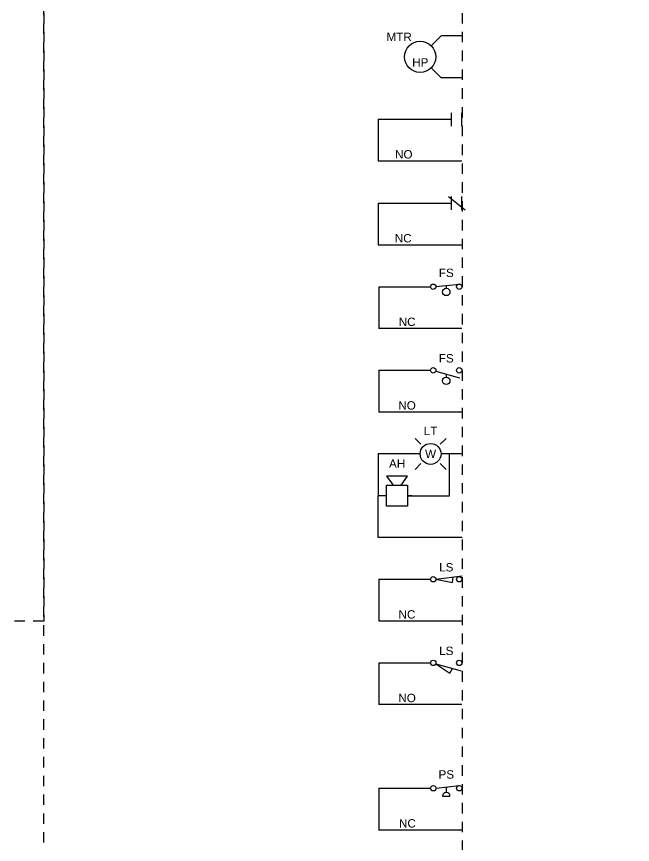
# Model space of a CAD drawing. Header units: inches. Extents: x 0 to 118, y -20 to 20.
# Drawn here: x 72.17 to 79.54, y -1.67 to 8.23 of the extents above; entities that cross this region are included whole.
import ezdxf
from ezdxf.enums import TextEntityAlignment as Align

# ---------------------------------------------------------------- set-up
doc = ezdxf.new("R2010")
doc.units = ezdxf.units.IN
doc.header["$MEASUREMENT"] = 0
doc.linetypes.add('ACAD_ISO02W100', pattern=[15, 12, -3])
doc.linetypes.add('HIDDEN2', pattern=[0.1875, 0.125, -0.0625])
for name, color, linetype in [('BORDER2', 220, 'HIDDEN2'), ('SYMS', 7, 'Continuous'), ('WIRES', 7, 'Continuous')]:
    doc.layers.add(name, color=color, linetype=linetype)
doc.styles.add('INERCONNECT TABLES', font='arial.ttf', dxfattribs={"height": 0.1})
doc.styles.add('WD', font='arial.ttf', dxfattribs={"height": 1})

# ---------------------------------------------------------------- blocks, each defined once
blk = doc.blocks.new('LightHorn_L')
for p, q in [((-0.4899, 0.1149), (-0.5606, 0.1856)), ((-0.2601, 0.1149), (-0.1894, 0.1856)), ((-0.4899, -0.1149), (-0.5606, -0.1856)), ((-0.2601, -0.1149), (-0.1894, -0.1856)), ((-0.9, -0.2657), (-0.8219, -0.3751)), ((-0.65, -0.2657), (-0.9, -0.2657)), ((-0.7281, -0.3751), (-0.65, -0.2657)), ((-0.9, -0.6251), (-0.9, -0.3751)), ((-0.9, -0.3751), (-0.65, -0.3751)), ((-0.65, -0.3751), (-0.65, -0.6251)), ((-0.65, -0.6251), (-0.9, -0.6251))]:
    blk.add_line(p, q)
blk.add_circle((-0.375, 0), 0.125)
at = {"layer": 'WIRES'}
for p, q in [((-1, 0), (-1, -0.5)), ((-0.5, 0), (-1, 0)), ((-0.2, 0), (-0.25, 0)), ((0, 0), (-0.25, 0)), ((-0.15, -0.5), (-0.15, 0)), ((-1, -1), (-1, -0.5001)), ((-0.9, -0.5001), (-1, -0.5001)), ((-0.65, -0.5), (-0.15, -0.5)), ((-0.6, -0.5001), (-0.65, -0.5001)), ((0, -1), (-1, -1))]:
    blk.add_line(p, q, dxfattribs=at)
for tag, height, style, flags, p in [('Tag1', 0.1, 'INERCONNECT TABLES', 8, (-0.375, 0.225)), ('Tag2', 0.1, 'INERCONNECT TABLES', 8, (-0.775, -0.1657)), ('FAMILY', 0.01, 'WD', 9, (0.0208, -0.2391))]:
    blk.add_attdef(tag, text='', height=height, dxfattribs=dict(style=style, flags=flags)).set_placement(p, align=Align.CENTER)
at = {"style": 'INERCONNECT TABLES', "flags": 8}
for tag, p in [('Desc1', (-3.5, 0)), ('Desc2', (-3.5, -0.15)), ('Desc3', (-3.5, -0.3))]:
    blk.add_attdef(tag, text='', height=0.1, dxfattribs=at).set_placement(p, align=Align.MIDDLE_RIGHT)
at = {"style": 'WD', "flags": 9}
for tag, p in [('X4TERM01', (-0.6453, 0.0019)), ('X1TERM02', (-0.2016, 0.0037)), ('X4TERM03', (-0.9957, -0.4931)), ('X1TERM04', (-0.65, -0.5001))]:
    blk.add_attdef(tag, p, '', height=0.0125, dxfattribs=at)
at = {"style": 'INERCONNECT TABLES', "flags": 8}
blk.add_attdef('Color', text='', height=0.1, dxfattribs=at).set_placement((-0.375, 0), align=Align.MIDDLE)
at = {"linetype": 'Continuous', "style": 'INERCONNECT TABLES', "flags": 8}
for tag, p in [('Term1', (-0.15, 0)), ('Term2', (-0.15, -0.5))]:
    blk.add_attdef(tag, text='', height=0.1, dxfattribs=at).set_placement(p, align=Align.TOP_LEFT)
for tag, p in [('Term3', (-1, -0.0065)), ('Term4', (-1, -0.5))]:
    blk.add_attdef(tag, text='', height=0.1, dxfattribs=at).set_placement(p, align=Align.TOP_RIGHT)
at = {"linetype": 'Continuous', "style": 'WD', "flags": 9}
for tag, p in [('MFG', (0.0172, -0.1896)), ('P/N', (0.0172, -0.2051))]:
    blk.add_attdef(tag, text='', height=0.01, dxfattribs=at).set_placement(p, align=Align.MIDDLE)
blk.add_attdef('INST', (-0.0011, -0.2578), '', height=0.01, dxfattribs=at)
blk.add_attdef('LOC', text='', height=0.01, dxfattribs=at).set_placement((0.0181, -0.224), align=Align.CENTER)
blk = doc.blocks.new('LimitSwitch_NO_L')
at = {"linetype": 'Continuous'}
for p, q in [((-0.3123, -0.0103), (-0.1467, -0.1237)), ((-0.3123, -0.0103), (-0.0089, -0.097)), ((-0.1467, -0.1237), (-0.1147, -0.0668))]:
    blk.add_line(p, q, dxfattribs=at)
for centre in [(-0.3428, 0), (-0.0322, 0)]:
    blk.add_circle(centre, 0.0322)
at = {"layer": 'WIRES'}
for p, q in [((-0.995, 0), (-0.995, -0.5)), ((-0.995, 0), (-0.375, 0)), ((0, -0.5), (-0.995, -0.5))]:
    blk.add_line(p, q, dxfattribs=at)
at = {"style": 'INERCONNECT TABLES', "flags": 8}
blk.add_attdef('Tag1', text='', height=0.1, dxfattribs=at).set_placement((-0.1875, 0.0938), align=Align.CENTER)
for tag, p in [('Desc1', (-3.5, 0)), ('Desc2', (-3.5, -0.15)), ('Desc3', (-3.5, -0.3))]:
    blk.add_attdef(tag, text='', height=0.1, dxfattribs=at).set_placement(p, align=Align.MIDDLE_RIGHT)
at = {"style": 'WD', "flags": 9}
for tag, p, height in [('X4TERM01', (-0.4665, 0.005), 0.0125), ('X1TERM02', (0, 0), 0.0125), ('X2LINK', (-0.1424, -0.0534), 0.01), ('X8LINK', (-0.175, -0.1367), 0.01), ('FAMILY', (0.1974, -0.3014), 0.01)]:
    blk.add_attdef(tag, p, '', height=height, dxfattribs=at)
at = {"linetype": 'Continuous', "style": 'INERCONNECT TABLES', "flags": 8}
blk.add_attdef('Term2', text='', height=0.1, dxfattribs=at).set_placement((-0.3428, -0.0322), align=Align.TOP_RIGHT)
blk.add_attdef('Term1', text='', height=0.1, dxfattribs=at).set_placement((-0.0322, -0.0322), align=Align.TOP_LEFT)
at = {"style": 'INERCONNECT TABLES', "flags": 8}
blk.add_attdef('Rating', text='', height=0.1, dxfattribs=at).set_placement((-0.0032, -0.3499), align=Align.BOTTOM_RIGHT)
at = {"linetype": 'Continuous', "style": 'WD', "flags": 9}
for tag, p in [('MFG', (0.2197, -0.2442)), ('LOC', (0.2192, -0.2814)), ('P/N', (0.2212, -0.2629))]:
    blk.add_attdef(tag, text='', height=0.01, dxfattribs=at).set_placement(p, align=Align.CENTER)
at = {"style": 'INERCONNECT TABLES', "flags": 8}
blk.add_attdef('Contact', text='', height=0.1, dxfattribs=at).set_placement((-0.6559, -0.5), align=Align.BOTTOM_CENTER)
at = {"linetype": 'Continuous', "style": 'WD', "flags": 9}
blk.add_attdef('INST', (0.1998, -0.3198), '', height=0.01, dxfattribs=at)
blk = doc.blocks.new('PressureSwitch_NC_L')
at = {"linetype": 'Continuous'}
blk.add_line((-0.3106, 0.002), (-0.0281, 0.0326), dxfattribs=at)
for p, q in [((-0.1875, 0.0153), (-0.1875, -0.0487)), ((-0.2317, -0.0938), (-0.1433, -0.0938))]:
    blk.add_line(p, q)
for centre in [(-0.3428, 0), (-0.0322, 0)]:
    blk.add_circle(centre, 0.0322)
blk.add_arc((-0.1875, -0.0938), 0.0442, 0, 180)
at = {"layer": 'WIRES'}
for p, q in [((-0.995, 0), (-0.995, -0.5)), ((-0.995, 0), (-0.375, 0)), ((0, -0.5), (-0.995, -0.5))]:
    blk.add_line(p, q, dxfattribs=at)
at = {"style": 'INERCONNECT TABLES', "flags": 8}
blk.add_attdef('Tag1', text='', height=0.1, dxfattribs=at).set_placement((-0.1875, 0.1153), align=Align.CENTER)
for tag, p in [('Desc1', (-3.5, 0)), ('Desc2', (-3.5, -0.15)), ('Desc3', (-3.5, -0.3))]:
    blk.add_attdef(tag, text='', height=0.1, dxfattribs=at).set_placement(p, align=Align.MIDDLE_RIGHT)
at = {"style": 'WD', "flags": 9}
for tag, p, height in [('X4TERM01', (-0.4835, 0.0047), 0.0125), ('X2LINK', (-0.2174, 0.0209), 0.01), ('X1TERM02', (0.0157, 0.0055), 0.0125), ('X8LINK', (-0.2158, -0.1127), 0.01), ('FAMILY', (0.1175, -0.2562), 0.01)]:
    blk.add_attdef(tag, p, '', height=height, dxfattribs=at)
at = {"linetype": 'Continuous', "style": 'INERCONNECT TABLES', "flags": 8}
blk.add_attdef('Term2', text='', height=0.1, dxfattribs=at).set_placement((-0.3428, -0.0322), align=Align.TOP_RIGHT)
blk.add_attdef('Term1', text='', height=0.1, dxfattribs=at).set_placement((-0.0322, -0.0322), align=Align.TOP_LEFT)
at = {"style": 'INERCONNECT TABLES', "flags": 8}
blk.add_attdef('Rating', text='', height=0.1, dxfattribs=at).set_placement((0, -0.3), align=Align.RIGHT)
at = {"linetype": 'Continuous', "style": 'WD', "flags": 9}
for tag, p in [('MFG', (0.1402, -0.2122)), ('LOC', (0.1406, -0.239)), ('P/N', (0.141, -0.2249))]:
    blk.add_attdef(tag, text='', height=0.01, dxfattribs=at).set_placement(p, align=Align.CENTER)
blk.add_attdef('INST', (0.1253, -0.2715), '', height=0.01, dxfattribs=at)
at = {"style": 'INERCONNECT TABLES', "flags": 8}
blk.add_attdef('Contact', text='', height=0.1, dxfattribs=at).set_placement((-0.6528, -0.5), align=Align.BOTTOM_CENTER)
blk = doc.blocks.new('LimitSwitch_NC_L')
at = {"linetype": 'Continuous'}
for p, q in [((-0.3107, 0.0023), (0.0026, 0.0395)), ((-0.3107, 0.0023), (-0.1141, -0.0383)), ((-0.1141, -0.0383), (-0.1066, 0.0265))]:
    blk.add_line(p, q, dxfattribs=at)
for centre in [(-0.3428, 0), (-0.0322, 0)]:
    blk.add_circle(centre, 0.0322)
at = {"layer": 'WIRES'}
for p, q in [((-0.995, 0), (-0.995, -0.5)), ((-0.995, 0), (-0.375, 0)), ((0, -0.5), (-0.995, -0.5))]:
    blk.add_line(p, q, dxfattribs=at)
at = {"style": 'INERCONNECT TABLES', "flags": 8}
blk.add_attdef('Tag1', text='', height=0.1, dxfattribs=at).set_placement((-0.1875, 0.0938), align=Align.CENTER)
for tag, p in [('Desc1', (-3.5, 0)), ('Desc2', (-3.5, -0.15)), ('Desc3', (-3.5, -0.3))]:
    blk.add_attdef(tag, text='', height=0.1, dxfattribs=at).set_placement(p, align=Align.MIDDLE_RIGHT)
at = {"style": 'WD', "flags": 9}
for tag, p, height in [('X4TERM01', (-0.4665, 0.0016), 0.0125), ('X2LINK', (-0.1883, 0.0248), 0.01), ('X1TERM02', (0, 0), 0.0125), ('X8LINK', (-0.1479, -0.0564), 0.01), ('FAMILY', (0.2062, -0.3616), 0.01)]:
    blk.add_attdef(tag, p, '', height=height, dxfattribs=at)
at = {"linetype": 'Continuous', "style": 'INERCONNECT TABLES', "flags": 8}
blk.add_attdef('Term2', text='', height=0.1, dxfattribs=at).set_placement((-0.3428, -0.0322), align=Align.TOP_RIGHT)
blk.add_attdef('Term1', text='', height=0.1, dxfattribs=at).set_placement((-0.0322, -0.0322), align=Align.TOP_LEFT)
at = {"style": 'INERCONNECT TABLES', "flags": 8}
blk.add_attdef('Rating', text='', height=0.1, dxfattribs=at).set_placement((0.0007, -0.35), align=Align.BOTTOM_RIGHT)
at = {"linetype": 'Continuous', "style": 'WD', "flags": 9}
for tag, p in [('MFG', (0.23, -0.2887)), ('LOC', (0.2304, -0.3366)), ('P/N', (0.2288, -0.313))]:
    blk.add_attdef(tag, text='', height=0.01, dxfattribs=at).set_placement(p, align=Align.CENTER)
at = {"style": 'INERCONNECT TABLES', "flags": 8}
blk.add_attdef('Contact', text='', height=0.1, dxfattribs=at).set_placement((-0.6571, -0.5), align=Align.BOTTOM_CENTER)
at = {"linetype": 'Continuous', "style": 'WD', "flags": 9}
blk.add_attdef('INST', (0.2136, -0.3818), '', height=0.01, dxfattribs=at)
blk = doc.blocks.new('LevelSwitch_NC_L')
at = {"linetype": 'Continuous'}
blk.add_line((-0.3106, 0.002), (-0.0281, 0.0326), dxfattribs=at)
blk.add_line((-0.1875, 0.0165), (-0.1875, -0.0175))
for centre, radius in [((-0.3428, 0), 0.0322), ((-0.0322, 0), 0.0322), ((-0.1875, -0.0625), 0.0442)]:
    blk.add_circle(centre, radius)
at = {"layer": 'WIRES'}
for p, q in [((-0.995, 0), (-0.375, 0)), ((-0.995, 0), (-0.995, -0.5)), ((0, -0.5), (-0.995, -0.5))]:
    blk.add_line(p, q, dxfattribs=at)
at = {"style": 'INERCONNECT TABLES', "flags": 8}
blk.add_attdef('Tag1', text='', height=0.1, dxfattribs=at).set_placement((-0.1875, 0.1165), align=Align.CENTER)
for tag, p in [('Desc1', (-3.5, 0)), ('Desc2', (-3.5, -0.15)), ('Desc3', (-3.5, -0.3))]:
    blk.add_attdef(tag, text='', height=0.1, dxfattribs=at).set_placement(p, align=Align.MIDDLE_RIGHT)
at = {"style": 'WD', "flags": 9}
for tag, p, height in [('X4TERM01', (-0.4669, 0), 0.0125), ('X2LINK', (-0.1875, 0.0312), 0.01), ('X1TERM02', (0, 0), 0.0125), ('X8LINK', (-0.2126, -0.1285), 0.01), ('FAMILY', (0.2325, -0.3578), 0.01)]:
    blk.add_attdef(tag, p, '', height=height, dxfattribs=at)
at = {"linetype": 'Continuous', "style": 'INERCONNECT TABLES', "flags": 8}
blk.add_attdef('Term2', text='', height=0.1, dxfattribs=at).set_placement((-0.3428, -0.0322), align=Align.TOP_RIGHT)
blk.add_attdef('Term1', text='', height=0.1, dxfattribs=at).set_placement((-0.0322, -0.0322), align=Align.TOP_LEFT)
at = {"style": 'INERCONNECT TABLES', "flags": 8}
blk.add_attdef('Rating', text='', height=0.1, dxfattribs=at).set_placement((0.0008, -0.35), align=Align.BOTTOM_RIGHT)
at = {"linetype": 'Continuous', "style": 'WD', "flags": 9}
for tag, p in [('MFG', (0.2488, -0.2987)), ('P/N', (0.2513, -0.318)), ('LOC', (0.2555, -0.3403))]:
    blk.add_attdef(tag, text='', height=0.01, dxfattribs=at).set_placement(p, align=Align.CENTER)
at = {"style": 'INERCONNECT TABLES', "flags": 8}
blk.add_attdef('Contact', text='', height=0.1, dxfattribs=at).set_placement((-0.6554, -0.5), align=Align.BOTTOM_CENTER)
at = {"linetype": 'Continuous', "style": 'WD', "flags": 9}
blk.add_attdef('INST', (0.241, -0.3768), '', height=0.01, dxfattribs=at)
blk = doc.blocks.new('Contact_NO_L')
for p, q in [((-1.0005, 0.0045), (-0.125, 0.0045)), ((-1.0005, -0.4955), (0, -0.4955))]:
    blk.add_line(p, q)
at = {"linetype": 'Continuous'}
for p, q in [((-0.125, -0.08), (-0.125, 0.08)), ((0, -0.08), (0, 0.08))]:
    blk.add_line(p, q, dxfattribs=at)
at = {"layer": 'WIRES', "linetype": 'ACAD_ISO02W100'}
blk.add_line((-1.0005, 0.0045), (-1.0005, -0.4955), dxfattribs=at)
at = {"style": 'INERCONNECT TABLES', "flags": 8}
blk.add_attdef('Tag1', text='', height=0.1, dxfattribs=at).set_placement((-0.0565, 0.13), align=Align.BOTTOM_CENTER)
for tag, p in [('Desc1', (-3.5, 0)), ('Desc2', (-3.5, -0.15)), ('Desc3', (-3.5, -0.3))]:
    blk.add_attdef(tag, text='', height=0.1, dxfattribs=at).set_placement(p, align=Align.MIDDLE_RIGHT)
at = {"flags": 9}
for tag, p, style in [('LOC', (-1.2127, 0.0359), 'INERCONNECT TABLES'), ('P/N', (-1.2123, 0.0506), 'INERCONNECT TABLES'), ('INST', (-1.2123, 0.0147), 'INERCONNECT TABLES'), ('FAMILY', (-1.2118, 0.0811), 'WD'), ('MFG', (-1.2115, 0.066), 'INERCONNECT TABLES'), ('X1TERM01', (0, 0), 'WD')]:
    blk.add_attdef(tag, p, '', height=0.01, dxfattribs=dict(at, style=style))
for tag, height, style, flags, p in [('X4TERM02', 0.01, 'WD', 9, (-0.125, 0.0045)), ('Rating', 0.1, 'INERCONNECT TABLES', 8, (0, -0.2955))]:
    blk.add_attdef(tag, text='', height=height, dxfattribs=dict(style=style, flags=flags)).set_placement(p, align=Align.RIGHT)
at = {"linetype": 'Continuous', "style": 'INERCONNECT TABLES', "flags": 8}
blk.add_attdef('Term1', text='', height=0.1, dxfattribs=at).set_placement((-0.125, -0.08), align=Align.MIDDLE_RIGHT)
blk.add_attdef('Term2', text='', height=0.1, dxfattribs=at).set_placement((0, -0.08), align=Align.MIDDLE_LEFT)
at = {"color": 7, "style": 'WD', "flags": 9}
for tag, p in [('X4LINK', (-1.069, -0.2556)), ('X1LINK', (-0.8755, -0.2455))]:
    blk.add_attdef(tag, p, '', height=0.01, dxfattribs=at)
at = {"style": 'INERCONNECT TABLES', "flags": 8}
blk.add_attdef('Contact', text='', height=0.1, dxfattribs=at).set_placement((-0.8005, -0.4955), align=Align.BOTTOM_LEFT)
blk = doc.blocks.new('Contact_NC_L')
for p, q in [((-1.003, 0), (-0.125, 0)), ((-1.003, -0.5), (0, -0.5))]:
    blk.add_line(p, q)
at = {"linetype": 'Continuous'}
for p, q in [((-0.1625, 0.08), (0.0375, -0.08)), ((-0.125, -0.08), (-0.125, 0.08)), ((0, -0.08), (0, 0.08))]:
    blk.add_line(p, q, dxfattribs=at)
at = {"layer": 'WIRES', "linetype": 'ACAD_ISO02W100'}
blk.add_line((-1.003, 0), (-1.003, -0.5), dxfattribs=at)
at = {"style": 'INERCONNECT TABLES', "flags": 8}
blk.add_attdef('Tag1', text='', height=0.1, dxfattribs=at).set_placement((-0.0533, 0.13), align=Align.CENTER)
for tag, p in [('Desc1', (-3.5, 0)), ('Desc2', (-3.5, -0.15)), ('Desc3', (-3.5, -0.3))]:
    blk.add_attdef(tag, text='', height=0.1, dxfattribs=at).set_placement(p, align=Align.MIDDLE_RIGHT)
for tag, height, style, flags, p in [('X4TERM02', 0.01, 'WD', 9, (-0.125, 0)), ('Rating', 0.1, 'INERCONNECT TABLES', 8, (0, -0.3))]:
    blk.add_attdef(tag, text='', height=height, dxfattribs=dict(style=style, flags=flags)).set_placement(p, align=Align.RIGHT)
at = {"flags": 9}
for tag, p, height, style in [('X1TERM01', (0, 0), 0.01, 'WD'), ('FAMILY', (-1.137, -0.1408), 0.0125, 'WD'), ('P/N', (-1.1363, -0.1688), 0.01, 'INERCONNECT TABLES'), ('MFG', (-1.1357, -0.1537), 0.01, 'INERCONNECT TABLES'), ('LOC', (-1.1354, -0.1807), 0.01, 'INERCONNECT TABLES'), ('INST', (-1.1354, -0.1994), 0.01, 'INERCONNECT TABLES')]:
    blk.add_attdef(tag, p, '', height=height, dxfattribs=dict(at, style=style))
at = {"linetype": 'Continuous', "style": 'INERCONNECT TABLES', "flags": 8}
blk.add_attdef('Term2', text='', height=0.1, dxfattribs=at).set_placement((-0.125, -0.08), align=Align.MIDDLE_RIGHT)
blk.add_attdef('Term1', text='', height=0.1, dxfattribs=at).set_placement((0, -0.08), align=Align.MIDDLE_LEFT)
at = {"color": 7, "style": 'WD', "flags": 9}
blk.add_attdef('X4LINK', (-1.1788, -0.25), '', height=0.0125, dxfattribs=at)
at = {"color": 7, "style": 'WD'}
blk.add_attdef('X1LINK', (-0.8467, -0.25), '', height=0.0125, dxfattribs=at)
at = {"style": 'INERCONNECT TABLES', "flags": 8}
blk.add_attdef('Contact', text='', height=0.1, dxfattribs=at).set_placement((-0.803, -0.5), align=Align.BOTTOM_LEFT)
blk = doc.blocks.new('MTR_1PH_NoGND_L')
blk.add_circle((-0.5, -0.25), 0.1875)
at = {"layer": 'WIRES'}
for p, q in [((0, 0), (-0.25, 0)), ((-0.3674, -0.1174), (-0.25, 0)), ((-0.25, -0.5), (-0.3674, -0.3826)), ((0, -0.5), (-0.25, -0.5))]:
    blk.add_line(p, q, dxfattribs=at)
at = {"style": 'INERCONNECT TABLES', "flags": 8}
for tag, p in [('Tag1', (-0.6, -0.0109)), ('Desc1', (-3.5, -0.35)), ('Desc2', (-3.5, -0.5)), ('Desc3', (-3.5, -0.65))]:
    blk.add_attdef(tag, text='', height=0.1, dxfattribs=at).set_placement(p, align=Align.MIDDLE_RIGHT)
at = {"linetype": 'Continuous', "style": 'INERCONNECT TABLES', "flags": 8}
for tag, p in [('Term1', (-0.25, -0.05)), ('Term2', (-0.25, -0.4))]:
    blk.add_attdef(tag, text='', height=0.1, dxfattribs=at).set_placement(p, align=Align.TOP_LEFT)
at = {"style": 'WD', "flags": 9}
for tag, p in [('X1TERM04', (-0.1454, -0.0267)), ('X1TERM01', (-0.3492, -0.1225)), ('X8TERM03', (-0.6326, -0.3826)), ('X1TERM02', (-0.3674, -0.3826)), ('X1TERM05', (-0.1722, -0.5256))]:
    blk.add_attdef(tag, p, '', height=0.0125, dxfattribs=at)
for tag, height, style, flags, p in [('Rating2', 0.1, 'INERCONNECT TABLES', 8, (-1.1, -0.25)), ('Rating1', 0.1, 'INERCONNECT TABLES', 8, (-0.5, -0.25)), ('FAMILY', 0.01, 'WD', 9, (-0.0531, -0.2922))]:
    blk.add_attdef(tag, text='', height=height, dxfattribs=dict(style=style, flags=flags)).set_placement(p, align=Align.CENTER)
at = {"style": 'INERCONNECT TABLES', "flags": 8}
for tag, p in [('Unit2', (-1.0988, -0.2665)), ('Unit1', (-0.4988, -0.2665))]:
    blk.add_attdef(tag, text='', height=0.1, dxfattribs=at).set_placement(p, align=Align.TOP_CENTER)
at = {"linetype": 'Continuous', "style": 'WD', "flags": 9}
for tag, p in [('MFG', (-0.0566, -0.2415)), ('P/N', (-0.0559, -0.2568))]:
    blk.add_attdef(tag, text='', height=0.01, dxfattribs=at).set_placement(p, align=Align.MIDDLE)
blk.add_attdef('INST', (-0.0696, -0.3072), '', height=0.01, dxfattribs=at)
blk.add_attdef('LOC', text='', height=0.01, dxfattribs=at).set_placement((-0.0547, -0.2771), align=Align.CENTER)
blk = doc.blocks.new('LevelSwitch_NO_L')
at = {"linetype": 'Continuous'}
blk.add_line((-0.3123, -0.0103), (-0.0305, -0.0908), dxfattribs=at)
blk.add_line((-0.1875, -0.046), (-0.1875, -0.08))
for centre, radius in [((-0.3428, 0), 0.0322), ((-0.0322, 0), 0.0322), ((-0.1875, -0.125), 0.0442)]:
    blk.add_circle(centre, radius)
at = {"layer": 'WIRES'}
for p, q in [((-0.995, 0), (-0.995, -0.5)), ((-0.995, 0), (-0.375, 0)), ((0, -0.5), (-0.995, -0.5))]:
    blk.add_line(p, q, dxfattribs=at)
at = {"style": 'INERCONNECT TABLES', "flags": 8}
blk.add_attdef('Tag1', text='', height=0.1, dxfattribs=at).set_placement((-0.1875, 0.0938), align=Align.CENTER)
for tag, p in [('Desc1', (-3.5, 0)), ('Desc2', (-3.5, -0.15)), ('Desc3', (-3.5, -0.3))]:
    blk.add_attdef(tag, text='', height=0.1, dxfattribs=at).set_placement(p, align=Align.MIDDLE_RIGHT)
at = {"style": 'WD', "flags": 9}
for tag, p, height in [('X4TERM01', (-0.4668, 0.0025), 0.0125), ('X1TERM02', (0, 0), 0.0125), ('X2LINK', (-0.2051, -0.0329), 0.01), ('X8LINK', (-0.2127, -0.1857), 0.01), ('FAMILY', (0.1759, -0.2949), 0.01)]:
    blk.add_attdef(tag, p, '', height=height, dxfattribs=at)
at = {"linetype": 'Continuous', "style": 'INERCONNECT TABLES', "flags": 8}
blk.add_attdef('Term2', text='', height=0.1, dxfattribs=at).set_placement((-0.3428, -0.0322), align=Align.TOP_RIGHT)
blk.add_attdef('Term1', text='', height=0.1, dxfattribs=at).set_placement((-0.0322, -0.0322), align=Align.TOP_LEFT)
at = {"style": 'INERCONNECT TABLES', "flags": 8}
blk.add_attdef('Rating', text='', height=0.1, dxfattribs=at).set_placement((0, -0.35), align=Align.BOTTOM_RIGHT)
at = {"linetype": 'Continuous', "style": 'WD', "flags": 9}
for tag, p in [('MFG', (0.2009, -0.2404)), ('LOC', (0.2036, -0.2791)), ('P/N', (0.2009, -0.2637))]:
    blk.add_attdef(tag, text='', height=0.01, dxfattribs=at).set_placement(p, align=Align.CENTER)
at = {"style": 'INERCONNECT TABLES', "flags": 8}
blk.add_attdef('Contact', text='', height=0.1, dxfattribs=at).set_placement((-0.6562, -0.5), align=Align.BOTTOM_CENTER)
at = {"linetype": 'Continuous', "style": 'WD', "flags": 9}
blk.add_attdef('INST', (0.1853, -0.3105), '', height=0.01, dxfattribs=at)

msp = doc.modelspace()

# ---------------------------------------------------------------- linework, layer by layer
for p, q in [((77.4995, 8.0003), (77.5, 8.0003)), ((77.4995, 7.0003), (77.5, 7.0003)), ((77.4995, 2.0003), (77.5, 2.0003)), ((77.4995, 1.0003), (77.5, 1.0003)), ((77.4995, -0.9997), (77.5, -0.9997))]:
    msp.add_line(p, q)
at = {"layer": 'BORDER2'}
msp.add_line((77.5, 17.5), (77.5, -20.3417), dxfattribs=at)
msp.add_lwpolyline([(57.45, 17.5), (72.5, 17.5), (72.5, 1), (57.45, 1)], close=True, dxfattribs=at)
msp.add_lwpolyline([(72.5, 17.5), (87.5, 17.5), (87.5, -20.375), (72.5, -20.325), (72.5, 17.5)], dxfattribs=at)

# ---------------------------------------------------------------- block references
ref = msp.add_blockref('MTR_1PH_NoGND_L', (77.4995, 8.0003))
ref.add_attrib('Tag1', 'MTR', dxfattribs={"height": 0.1, "style": 'INERCONNECT TABLES'}).set_placement((76.8996, 7.9894), align=Align.MIDDLE_RIGHT)
ref.add_attrib('Unit1', 'HP', dxfattribs={"height": 0.1, "style": 'INERCONNECT TABLES'}).set_placement((77.0008, 7.7338), align=Align.TOP_CENTER)
ref = msp.add_blockref('Contact_NO_L', (77.4995, 7.0003))
ref.add_attrib('Contact', 'NO', dxfattribs={"height": 0.1, "style": 'INERCONNECT TABLES'}).set_placement((76.699, 6.5048), align=Align.BOTTOM_LEFT)
ref = msp.add_blockref('LevelSwitch_NC_L', (77.4991, 5.0003))
ref.add_attrib('Tag1', 'FS', dxfattribs={"height": 0.1, "style": 'INERCONNECT TABLES'}).set_placement((77.3116, 5.1168), align=Align.CENTER)
ref.add_attrib('Contact', 'NC', dxfattribs={"height": 0.1, "style": 'INERCONNECT TABLES'}).set_placement((76.8437, 4.5003), align=Align.BOTTOM_CENTER)
ref = msp.add_blockref('LevelSwitch_NO_L', (77.4991, 4.0003))
ref.add_attrib('Tag1', 'FS', dxfattribs={"height": 0.1, "style": 'INERCONNECT TABLES'}).set_placement((77.3116, 4.094), align=Align.CENTER)
ref.add_attrib('Contact', 'NO', dxfattribs={"height": 0.1, "style": 'INERCONNECT TABLES'}).set_placement((76.8429, 3.5003), align=Align.BOTTOM_CENTER)
msp.add_blockref('LightHorn_L', (77.4991, 3.0003)).add_auto_attribs({'Tag1': 'LT', 'Tag2': 'AH', 'Color': 'W'})
ref = msp.add_blockref('LimitSwitch_NC_L', (77.4991, 1.5003))
ref.add_attrib('Tag1', 'LS', dxfattribs={"height": 0.1, "style": 'INERCONNECT TABLES'}).set_placement((77.3116, 1.594), align=Align.CENTER)
ref.add_attrib('Contact', 'NC', dxfattribs={"height": 0.1, "style": 'INERCONNECT TABLES'}).set_placement((76.8419, 1.0003), align=Align.BOTTOM_CENTER)
ref = msp.add_blockref('LimitSwitch_NO_L', (77.4991, 0.5003))
ref.add_attrib('Tag1', 'LS', dxfattribs={"height": 0.1, "style": 'INERCONNECT TABLES'}).set_placement((77.3116, 0.594), align=Align.CENTER)
ref.add_attrib('Contact', 'NO', dxfattribs={"height": 0.1, "style": 'INERCONNECT TABLES'}).set_placement((76.8432, 0.0003), align=Align.BOTTOM_CENTER)
ref = msp.add_blockref('PressureSwitch_NC_L', (77.4995, -0.9997))
ref.add_attrib('Tag1', 'PS', dxfattribs={"height": 0.1, "style": 'INERCONNECT TABLES'}).set_placement((77.312, -0.8844), align=Align.CENTER)
ref.add_attrib('Contact', 'NC', dxfattribs={"height": 0.1, "style": 'INERCONNECT TABLES'}).set_placement((76.8467, -1.4997), align=Align.BOTTOM_CENTER)
at = {"layer": 'SYMS'}
ref = msp.add_blockref('Contact_NC_L', (77.4991, 6.0003), dxfattribs=at)
ref.add_attrib('Contact', 'NC', dxfattribs={"layer": '0', "height": 0.1, "style": 'INERCONNECT TABLES'}).set_placement((76.6961, 5.5003), align=Align.BOTTOM_LEFT)

doc.saveas('drawing.dxf')
